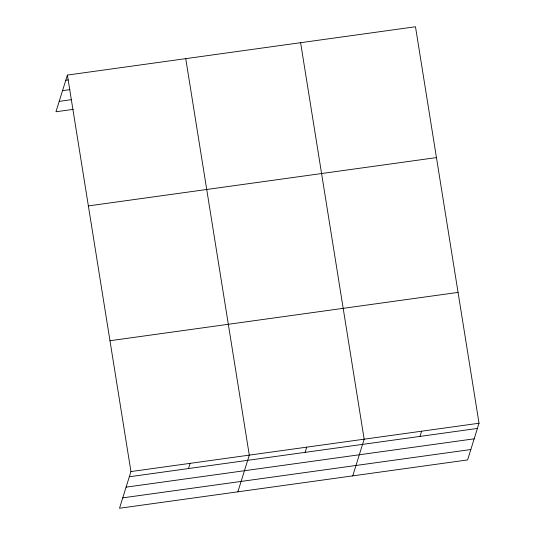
<?xml version="1.0" encoding="UTF-8"?>
<svg xmlns="http://www.w3.org/2000/svg" width="535" height="535" viewBox="0 0 535 535"><rect width="100%" height="100%" fill="white"/><g stroke="black" fill="none" stroke-linecap="round" stroke-linejoin="round"><path stroke-width="0.8" d="M67.397 75.074L130.948 471.562L119.519 508.25L467.603 459.926L479.032 423.238L415.481 26.75L67.397 75.074L55.968 111.761L73.228 109.367M188.501 468.546L190.119 463.343M237.868 491.819L249.297 455.131L185.745 58.643M305.111 452.363L306.729 447.16M352.739 475.876L364.161 439.181L300.61 42.7M419.975 436.413L421.6 431.21M65.778 80.277L68.239 79.936M62.541 90.669L69.938 89.639M59.204 101.376L71.536 99.664M88.369 205.915L436.453 157.591M109.976 340.721L458.06 292.398M130.948 471.562L479.032 423.238M129.33 476.765L477.407 428.441M126.093 487.158L474.17 438.827M122.756 497.858L470.84 449.534"/></g></svg>
